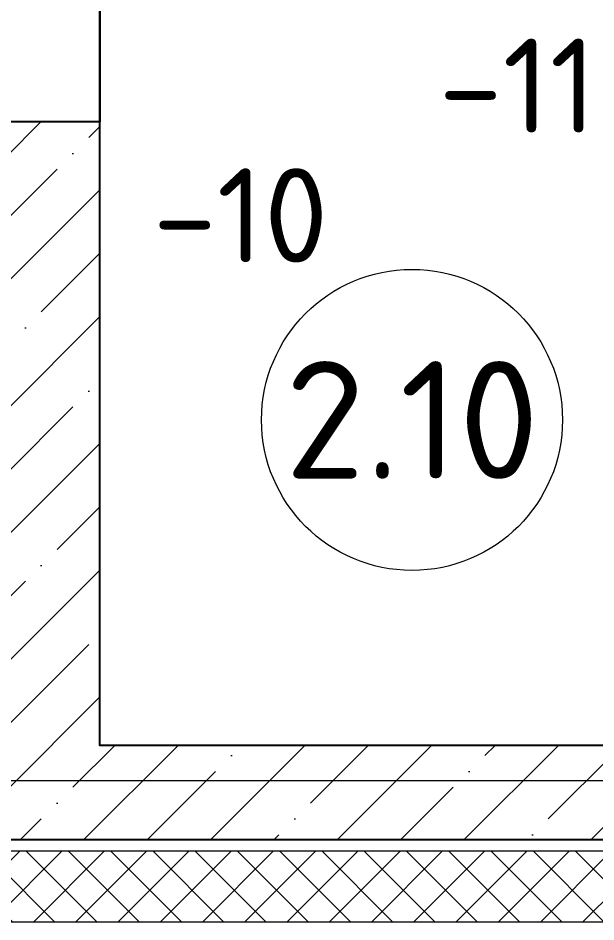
# Model space of a CAD drawing. Header units: metres. Extents: x -2111 to 158, y 19 to 1277.
# Drawn here: x 64.917 to 66.145, y 21.036 to 22.957 of the extents above; entities that cross this region are included whole.
import ezdxf
from ezdxf.enums import TextEntityAlignment as Align

# ---------------------------------------------------------------- set-up
doc = ezdxf.new("R2010")
doc.units = ezdxf.units.M
doc.linetypes.add('_ШТР__3__1_5_', pattern=[4.5, 3, -1.5])
doc.linetypes.add('Xref_level ST-8$0$DASHDOT', pattern=[25.4, 12.7, -6.35, 0, -6.35])
for name, color, linetype in [('01', 123, 'Continuous'), ('высотные отклонения', 7, 'Continuous'), ('Лестницы', 7, 'Continuous')]:
    doc.layers.add(name, color=color, linetype=linetype)
doc.layers.add('_5-1_Площадь помещений', color=2, linetype='Continuous', plot=False)
for name, color, linetype, lineweight in [('S-WALL-PATT', 7, 'Continuous', 0), ('Выноски', 7, 'Continuous', 15), ('Оси', 250, 'Xref_level ST-8$0$DASHDOT', 5), ('Стены штриховка', 7, 'Continuous', 9)]:
    doc.layers.add(name, color=color, linetype=linetype, lineweight=lineweight)
doc.styles.add('Норм 2.5', font='isocpeur.ttf', dxfattribs={"height": 2.5})

# ---------------------------------------------------------------- blocks, each defined once
blk = doc.blocks.new('*U34')
at = {"layer": 'S-WALL-PATT', "lineweight": 0, "true_color": 0x636466}
h = blk.add_hatch(dxfattribs=at)
h.set_pattern_fill('ANSI37', color=251, scale=20)
h.paths.add_polyline_path([(-150, 0), (0, 0), (0, 3995), (-150, 3995)])
at = {"color": 0}
blk.add_lwpolyline([(-150, 0), (0, 0), (0, 3995), (-150, 3995)], close=True, dxfattribs=at)
blk = doc.blocks.new('axis_name')
at = {"lineweight": 9}
blk.add_circle((0, 0), 3.198, dxfattribs=at)
at = {"style": 'Норм 2.5'}
blk.add_attdef('AXIS_NAME', text='', height=2.5, dxfattribs=at).set_placement((0, 0), align=Align.MIDDLE_CENTER)

msp = doc.modelspace()

# ---------------------------------------------------------------- hatches: boundary and pattern name
at = {"layer": 'Стены штриховка'}
h = msp.add_hatch(dxfattribs=at)
h.set_pattern_fill('ANSI35', color=256, scale=0.03)
h.set_pattern_definition([(45, (-64.61928, 21.65926), (-0.13470384, 0.13470384), []), (45, (-64.48458, 21.65926), (-0.13470384, 0.13470384), [0.238125, -0.047625, 0, -0.047625])])
h.paths.add_polyline_path([(68.6556, 27.6115), (65.5156, 27.6115), (64.8906, 27.6115), (64.8906, 27.3365), (65.0906, 27.3365), (65.0906, 27.4115), (65.5156, 27.4115), (68.6556, 27.4115)])
h.paths.add_polyline_path([(65.0906, 27.3365), (64.8906, 27.3365), (64.8906, 26.3365), (65.0906, 26.3365)])
h.paths.add_polyline_path([(67.9906, 27.3365), (67.7906, 27.3365), (67.7906, 21.4115), (67.9906, 21.4115)])
h.paths.add_polyline_path([(70.6756, 27.6115), (69.9656, 27.6115), (69.9656, 27.4115), (70.6306, 27.4115), (70.6306, 27.3365), (70.6756, 27.3365)])
h.paths.add_polyline_path([(70.8306, 27.6115), (70.6756, 27.6115), (70.6756, 27.3365), (70.8306, 27.3365)])
h.paths.add_polyline_path([(70.8306, 27.3365), (70.6756, 27.3365), (70.6756, 21.2115), (70.8306, 21.2115), (70.8306, 21.3365), (70.8306, 26.3365)])
h.paths.add_polyline_path([(70.6756, 27.3365), (70.6306, 27.3365), (70.6306, 26.3365), (70.6306, 21.4115), (69.8806, 21.4115), (69.8806, 21.2115), (70.6756, 21.2115)])
h.paths.add_polyline_path([(68.6806, 21.4115), (65.5906, 21.4115), (65.0906, 21.4115), (65.0906, 22.7365), (64.8906, 22.7365), (64.8906, 21.3365), (64.8906, 21.2115), (65.5906, 21.2115), (68.6806, 21.2115)])
h.paths.add_polyline_path([(65.0906, 25.3265), (64.8906, 25.3265), (64.8906, 23.7465), (65.0906, 23.7465)])

# ---------------------------------------------------------------- linework, layer by layer
at = {"layer": '_5-1_Площадь помещений'}
msp.add_lwpolyline([(65.0906, 24.0315), (67.7906, 24.0315), (67.7906, 21.4115), (65.0906, 21.4115)], close=True, dxfattribs=at)
at = {"layer": 'Лестницы', "linetype": '_ШТР__3__1_5_'}
msp.add_lwpolyline([(65.0906, 23.7465), (65.0906, 22.7365)], dxfattribs=at)
at = {"layer": 'Лестницы'}
msp.add_lwpolyline([(65.0906, 22.7365), (64.8906, 22.7365), (64.8906, 21.3365), (64.8906, 21.2115), (65.5906, 21.2115), (68.6806, 21.2115), (68.6806, 21.4115), (65.5906, 21.4115), (65.0906, 21.4115)], close=True, dxfattribs=at)
at = {"layer": 'Оси'}
msp.add_line((71.8881, 21.3365), (48.7434, 21.3365), dxfattribs=at)

# ---------------------------------------------------------------- block references
at = {"layer": '01', "xscale": 0.1, "yscale": 0.1, "zscale": 0.1}
msp.add_blockref('axis_name', (65.754, 22.1033), dxfattribs=at).add_auto_attribs({'AXIS_NAME': '2.10'})
at = {"layer": 'Выноски', "xscale": 0.001, "yscale": 0.001, "zscale": 0.001, "rotation": 90}
msp.add_blockref('*U34', (68.6806, 21.1865), dxfattribs=at)

# ---------------------------------------------------------------- next in the draw order: texts
at = {"layer": 'высотные отклонения', "char_height": 0.2, "width": 0.2, "attachment_point": 5, "style": 'Норм 2.5', "bg_fill": 3, "box_fill_scale": 1.1, "bg_fill_color": 256, "bg_fill_true_color": 13158600, "bg_fill_transparency": 0}
for s, insert in [('-11', (65.9786, 22.8137, 24.5393)), ('-10', (65.3896, 22.5381, 24.5398))]:
    msp.add_mtext(s, dxfattribs=dict(at, insert=insert))

doc.saveas('drawing.dxf')
